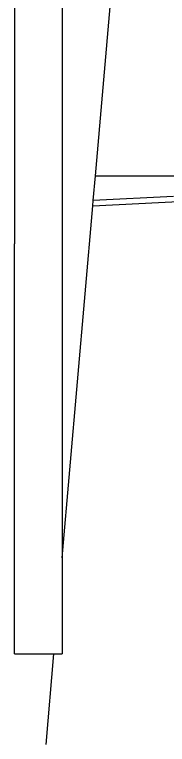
# Model space of a CAD drawing. Extents: x -30.9 to 30.9, y -11.7 to 11.7.
# Drawn here: x 6.66 to 8.9, y -11.67 to -0.95 of the extents above; entities that cross this region are included whole.
import ezdxf

# ---------------------------------------------------------------- set-up
doc = ezdxf.new("R2010")
doc.units = 0
doc.layers.get('0').update_dxf_attribs({"linetype": 'CONTINUOUS'})

msp = doc.modelspace()

# ---------------------------------------------------------------- linework, layer by layer
for p, q in [((6.657, -0.341), (6.657, -4.317)), ((7.357, -0.617), (7.357, -8.441)), ((7.845, -3.315), (8.071, -0.713)), ((7.806, -3.759), (16.571, -3.315)), ((7.813, -3.68), (7.845, -3.315)), ((7.845, -3.315), (9.003, -3.315)), ((8.995, -3.62), (7.813, -3.68)), ((7.806, -3.759), (7.813, -3.68)), ((7.357, -8.932), (7.806, -3.759)), ((6.657, -10.341), (6.657, -4.317)), ((7.357, -8.441), (7.357, -8.932)), ((7.357, -8.932), (7.357, -10.341)), ((6.657, -10.341), (7.107, -10.341)), ((7.107, -10.341), (7.216, -10.341)), ((7.119, -11.673), (7.234, -10.341)), ((7.216, -10.341), (7.234, -10.341)), ((7.234, -10.341), (7.357, -10.341))]:
    msp.add_line(p, q)

doc.saveas('drawing.dxf')
